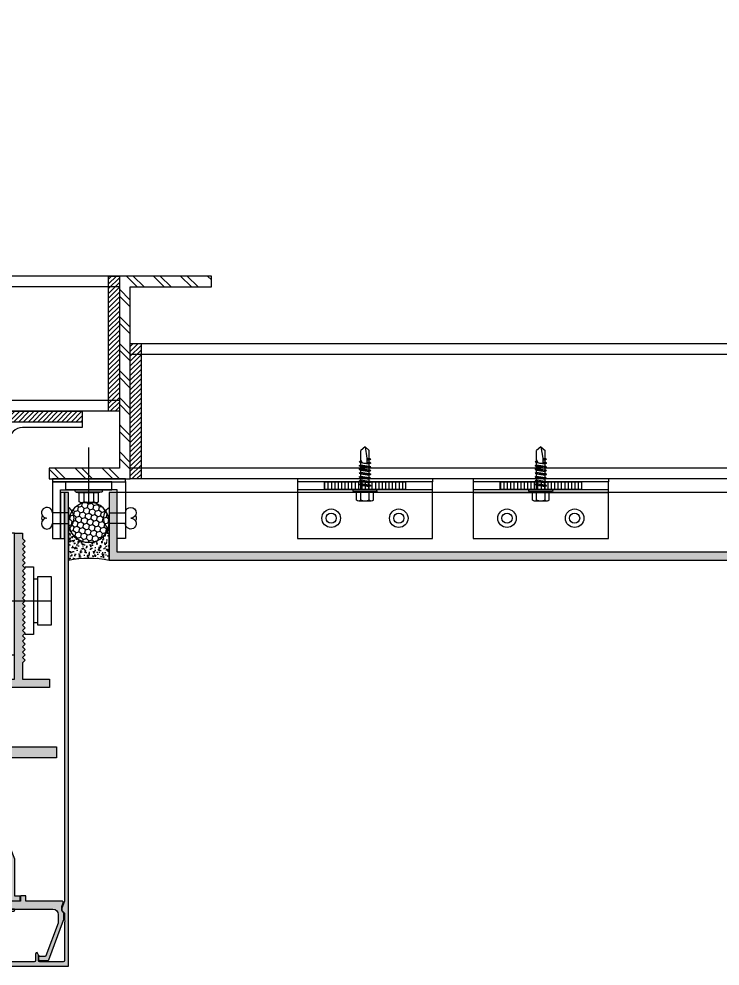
# Model space of a CAD drawing. Header units: millimetres. Extents: x 434053 to 1059003, y -2417481 to 936527.
# Drawn here: x 660143 to 660402.2, y -2249951.7 to -2249601.7 of the extents above; entities that cross this region are included whole.
import ezdxf

# ---------------------------------------------------------------- set-up
doc = ezdxf.new("R2010")
doc.units = ezdxf.units.MM
doc.header["$LTSCALE"] = 1000
doc.header["$MEASUREMENT"] = 0
for name, pattern in [('CENTER', [2, 1.25, -0.25, 0.25, -0.25]), ('HIDDEN', [9.524999999999999, 6.35, -3.175]), ('HIDDEN2', [4.762499999999999, 3.175, -1.5875])]:
    doc.linetypes.add(name, pattern=pattern)
doc.layers.get('Defpoints').update_dxf_attribs({"color": 6})
for name, color, linetype in [('ALUM', 1, 'Continuous'), ('ALUM-V', 11, 'Continuous'), ('ELASTOMER', 6, 'Continuous'), ('ELASTOMER-V', 241, 'Continuous'), ('ELASTROMER-V', 241, 'Continuous'), ('EXTRUSION1', 4, 'Continuous'), ('EXTRUSION2', 133, 'Continuous'), ('FASTENER', 191, 'Continuous'), ('GRID', 8, 'CENTER'), ('HZHZNEWPLOTLAYER#@$TT', 7, 'Continuous'), ('SILICONE', 8, 'Continuous'), ('STEEL', 3, 'Continuous'), ('STEEL-V', 71, 'Continuous'), ('WELD', 6, 'Continuous'), ('型材断面填充', 254, 'Continuous'), ('铝板断面填充', 14, 'Continuous')]:
    doc.layers.add(name, color=color, linetype=linetype)

# ---------------------------------------------------------------- blocks, each defined once
blk = doc.blocks.new('*U563')
at = {"linetype": 'ByBlock', "lineweight": -2}
for p, q in [((-3.100000000000364, 3.850000000000364), (-3.100000000000364, 1)), ((2.325000000000728, 4.25), (-2.325000000000728, 4.25)), ((-1.549999999999272, 3.850000000000364), (-1.549999999999272, 1)), ((1.549999999999272, 3.850000000000364), (1.549999999999272, 1)), ((3.100000000000364, 3.850000000000364), (3.100000000000364, 1)), ((-4.399999999999636, 0.4500000000007276), (-4.399999999999636, 0)), ((4.399999999999636, 0), (-4.399999999999636, 0)), ((-4.100000000000364, 0.75), (-3.100000000000364, 1)), ((4.100000000000364, 0.75), (-4.100000000000364, 0.75)), ((3.100000000000364, 1), (-3.100000000000364, 1)), ((-2.041306750315925, 0.75), (-1.549999999999272, 1)), ((-1.549999999999272, 0), (-1.549999999999272, -1.590192378864231)), ((2.151306750316508, 0.75), (1.549999999999272, 1)), ((1.549999999999272, 0), (1.549999999999272, -1.090192378864231)), ((4.100000000000364, 0.75), (3.100000000000364, 1)), ((4.399999999999636, 0.4500000000007276), (4.399999999999636, 0)), ((-2.110000000000582, -1.899999999999636), (2.110000000000582, -1.399999999999636)), ((-2.110000000000582, -1.899999999999636), (-1.549999999999272, -1.590192378864231)), ((-2.110000000000582, -1.899999999999636), (-1.549999999999272, -2.209807621135042)), ((-2.110000000000582, -3.299999999999272), (2.110000000000582, -2.799999999999272)), ((-2.110000000000582, -3.299999999999272), (-1.549999999999272, -2.990192378863867)), ((-1.549999999999272, -1.590192378864231), (1.549999999999272, -1.090192378864231)), ((-1.549999999999272, -2.209807621135042), (1.549999999999272, -1.709807621135042)), ((-1.549999999999272, -2.209807621135042), (-1.549999999999272, -2.990192378863867)), ((-1.549999999999272, -2.990192378863867), (1.549999999999272, -2.490192378863867)), ((1.549999999999272, -0.3098076211354055), (1.549999999999272, -1.090192378864231)), ((2.110000000000582, -1.399999999999636), (1.549999999999272, -1.090192378864231)), ((2.110000000000582, -1.399999999999636), (1.549999999999272, -1.709807621135042)), ((1.549999999999272, -1.709807621135042), (1.549999999999272, -2.490192378863867)), ((2.110000000000582, -2.799999999999272), (1.549999999999272, -2.490192378863867)), ((2.110000000000582, -2.799999999999272), (1.549999999999272, -3.109807621134678)), ((-2.110000000000582, -3.299999999999272), (-1.549999999999272, -3.609807621134678)), ((-2.110000000000581, -4.699999999999273), (2.110000000000583, -4.199999999999273)), ((-2.110000000000581, -4.699999999999273), (-1.549999999999272, -4.390192378863867)), ((-2.110000000000581, -4.699999999999273), (-1.549999999999272, -5.009807621134678)), ((-2.11000000000058, -6.099999999999272), (2.110000000000584, -5.599999999999272)), ((-2.11000000000058, -6.099999999999272), (-1.549999999999271, -5.790192378863867)), ((-2.11000000000058, -6.099999999999272), (-1.549999999999271, -6.409807621134678)), ((-1.549999999999272, -3.609807621134678), (1.549999999999272, -3.109807621134678)), ((-1.549999999999272, -3.609807621135042), (-1.549999999999272, -4.390192378863867)), ((-1.549999999999272, -4.390192378863867), (1.549999999999273, -3.890192378863867)), ((-1.549999999999272, -5.009807621134678), (1.549999999999273, -4.509807621134678)), ((-1.549999999999271, -5.009807621135042), (-1.549999999999271, -5.790192378863867)), ((-1.549999999999271, -5.790192378863867), (1.549999999999274, -5.290192378863867)), ((-1.549999999999271, -6.409807621134678), (1.549999999999274, -5.909807621134678)), ((1.549999999999273, -3.109807621135042), (1.549999999999273, -3.890192378863867)), ((2.110000000000583, -4.199999999999273), (1.549999999999273, -3.890192378863867)), ((2.110000000000583, -4.199999999999273), (1.549999999999273, -4.509807621134678)), ((1.549999999999274, -4.509807621135042), (1.549999999999274, -5.290192378863867)), ((2.110000000000584, -5.599999999999272), (1.549999999999274, -5.290192378863867)), ((2.110000000000584, -5.599999999999272), (1.549999999999274, -5.909807621134678)), ((1.549999999999275, -5.909807621135041), (1.549999999999275, -6.690192378863866)), ((-2.110000000000579, -7.499999999999272), (2.110000000000585, -6.999999999999272)), ((-2.110000000000579, -7.499999999999272), (-1.54999999999927, -7.190192378863866)), ((-2.110000000000579, -7.499999999999272), (-1.54999999999927, -7.809807621134677)), ((-2.110000000000579, -8.900000000000727), (2.110000000000585, -8.400000000000727)), ((-2.110000000000579, -8.900000000000727), (-1.54999999999927, -8.590192378865321)), ((-2.110000000000579, -8.900000000000727), (-1.54999999999927, -9.209807621136132)), ((-1.54999999999927, -6.409807621135041), (-1.54999999999927, -7.190192378863866)), ((-1.54999999999927, -7.190192378863866), (1.549999999999275, -6.690192378863866)), ((-1.54999999999927, -7.809807621134677), (1.549999999999275, -7.309807621134677)), ((-1.54999999999927, -7.809807621134677), (-1.54999999999927, -8.590192378865321)), ((-1.54999999999927, -8.590192378865321), (1.549999999999275, -8.090192378865321)), ((-1.54999999999927, -9.209807621136132), (1.549999999999275, -8.709807621136132)), ((2.110000000000585, -6.999999999999272), (1.549999999999275, -6.690192378863866)), ((2.110000000000585, -6.999999999999272), (1.549999999999275, -7.309807621134677)), ((1.549999999999275, -7.309807621134677), (1.549999999999275, -8.090192378865321)), ((2.110000000000585, -8.400000000000727), (1.549999999999275, -8.090192378865321)), ((2.110000000000585, -8.400000000000727), (1.549999999999275, -8.709807621136132)), ((1.549999999999275, -8.709807621136132), (1.549999999999275, -9.490192378864958)), ((-2.110000000000579, -10.30000000000036), (-1.54999999999927, -9.990192378864958)), ((-2.110000000000579, -10.30000000000036), (-1.141147094092955, -10.18393879649848)), ((-2.110000000000579, -10.30000000000036), (-1.54999999999927, -10.60980762113577)), ((-1.54999999999927, -9.209807621136132), (-1.54999999999927, -9.990192378864958)), ((-1.54999999999927, -9.990192378864958), (-0.9946989986692616, -9.891031485770508)), ((-1.54999999999927, -10.60980762113577), (-1.334865735341734, -10.57139078816108)), ((-1.54999999999927, -10.60980762113577), (-1.54999999999927, -14.40000000000073)), ((0.5619885887190348, -9.639837273735974), (1.549999999999275, -9.490192378864958)), ((0.7141825614198778, -9.953488843050945), (2.110000000000585, -9.800000000000363)), ((0.7141825614198778, -10.23227502088157), (1.549999999999275, -10.10980762113577)), ((0.7141825614198778, -11.01265977861221), (1.549999999999275, -10.89019237886459)), ((0.7141825614198778, -11.3534888430524), (2.110000000000585, -11.2)), ((0.7141825614198778, -11.63227502088303), (1.549999999999275, -11.5098076211354)), ((2.110000000000585, -9.800000000000363), (1.549999999999275, -9.490192378864958)), ((2.110000000000585, -9.800000000000363), (1.549999999999275, -10.10980762113577)), ((1.549999999999275, -10.10980762113577), (1.549999999999275, -10.89019237886459)), ((2.110000000000585, -11.2), (1.549999999999275, -10.89019237886459)), ((2.110000000000585, -11.2), (1.549999999999275, -11.5098076211354)), ((1.549999999999275, -11.5098076211354), (1.549999999999275, -14.40000000000073)), ((2.664535259100376e-15, -15.80000000000036), (-1.54999999999927, -14.40000000000073)), ((2.664535259100376e-15, -15.80000000000036), (1.549999999999275, -14.40000000000073))]:
    blk.add_line(p, q, dxfattribs=at)
blk.add_lwpolyline([(2.664535259100376e-15, -15.80000000000036), (0.7141825614198778, -11.63227502088303), (0.7141825614198778, -9.900899293751717, 0.4176573264866609), (0.4106596181591184, -9.60091997968011, 0.09706246058353715), (-0.9946989986692616, -9.891031485770508), (-1.54999999999927, -11.0016756527395)], format="xyb", dxfattribs=at)
for centre, radius, start, end in [((-2.325000000000728, 3.299218750000364), 0.9507812499999939, 35.40085557735623, 144.5991444226438), ((0, 1.046875), 3.203124999999813, 61.05941179989344, 118.9405882001065), ((2.325000000000728, 3.299218750000364), 0.9507812499999881, 35.40085557735623, 144.5991444226438), ((-4.100000000000364, 0.4500000000007276), 0.3, 90, 180), ((4.100000000000364, 0.4500000000007276), 0.3, 0, 90)]:
    blk.add_arc(centre, radius, start, end, dxfattribs=at)
blk = doc.blocks.new('*U562')
at = {"layer": 'EXTRUSION1', "linetype": 'HIDDEN'}
h = blk.add_hatch(dxfattribs=at)
h.set_pattern_fill('ANSI31', color=8, scale=10, angle=45, style=0)
h.set_pattern_definition([(90, (-29149.79709862045, 32516.85714957471), (-1.25, 2e-16), [])])
h.paths.add_polyline_path([(40.01243538530564, 18.06681396374486), (10.012435385302, 18.06681396396313), (9.994380437222773, 20.99983998126415), (39.99438043724824, 20.99983998104587)])
h = blk.add_hatch(dxfattribs=at)
h.set_pattern_fill('ANSI31', color=8, scale=10, angle=45, style=0)
h.set_pattern_definition([(90, (-29149.79709862045, 32581.85714957471), (-1.25, 2e-16), [])])
h.paths.add_polyline_path([(105.0124353853056, 18.06681396327192), (75.012435385302, 18.06681396348292), (75.00000000331367, 20.99983998079122), (105.0000000033391, 20.99983998057294)])
blk.add_line((3.306396934021905e-09, 18.06681396403589), (50.00000000330276, 18.0668139636721))
at = {"linetype": 'HIDDEN'}
for p, q in [((65.0000000033064, 18.06681396355568), (115.0000000033028, 18.06681396319188)), ((65.00000000012369, 16.99999999952706), (115.0000000001237, 16.99999999916326))]:
    blk.add_line(p, q, dxfattribs=at)
for points in [[(3.324586828057363e-09, 20.99983998134419), (1.236912794411182e-10, 17)], [(50.00000000012369, 16.9999999996362), (50.00000000332459, 20.99983998097311), (3.324586828057363e-09, 20.99983998133691)], [(65.00000000332459, 20.99983998086397), (65, -4.729372449219227e-10), (115, -8.36735125631094e-10), (115.0000000033246, 20.99983998050018), (65.00000000332459, 20.99983998086397)]]:
    blk.add_lwpolyline(points)
blk.add_lwpolyline([(1.236912794411182e-10, 17), (0, 0), (50, -3.637978807091713e-10), (50.00000000012369, 16.9999999996362)], dxfattribs=at)
at = {"layer": 'ELASTOMER-V', "linetype": 'HIDDEN'}
for p, q in [((9.915268621796258e-05, 21.99984365353455), (9.915268257998378e-05, 20.99984365353455)), ((49.99990085400297, 21.99984365317075), (9.915268621796258e-05, 21.99984365353455)), ((49.99990085400297, 21.99984365317075), (49.9999008539957, 20.99984365317075)), ((65.00009915268622, 21.99984365306161), (65.00009915268258, 20.99984365306161)), ((114.999900854003, 21.99984365269781), (65.00009915268622, 21.99984365306161)), ((114.999900854003, 21.99984365269781), (114.9999008539957, 20.99984365269781))]:
    blk.add_line(p, q, dxfattribs=at)
at = {"layer": 'EXTRUSION1', "color": 8, "linetype": 'HIDDEN'}
for points in [[(40.01243538530564, 18.06681396374486), (10.012435385302, 18.06681396396313), (9.994380437222773, 20.99983998126415), (39.99438043724824, 20.99983998104587)], [(105.0124353853056, 18.06681396327192), (75.012435385302, 18.06681396348292), (75.00000000331367, 20.99983998079122), (105.0000000033391, 20.99983998057294)]]:
    blk.add_lwpolyline(points, close=True, dxfattribs=at)
at = {"layer": 'FASTENER'}
for centre, radius in [((12.50000000005457, 7.499999999912689), 3.410657394134659), ((37.50000000005457, 7.49999999973079), 3.410657394134659), ((77.50000000005457, 7.499999999432475), 3.410657394134659), ((102.5000000000546, 7.499999999250576), 3.410657394134659), ((12.50000000005457, 7.499999999912689), 1.875), ((37.50000000005457, 7.49999999973079), 1.875), ((77.50000000005457, 7.499999999432475), 1.875), ((102.5000000000546, 7.499999999250576), 1.875)]:
    blk.add_circle(centre, radius, dxfattribs=at)
at = {"layer": 'FASTENER', "xscale": -1, "rotation": 179.9999555529958}
for p in [(25.01239116587332, 18.06682732070774), (89.99995578387409, 18.06682732022752)]:
    blk.add_blockref('*U563', p, dxfattribs=at)
blk = doc.blocks.new('rivet6')
at = {"color": 0, "linetype": 'ByBlock'}
blk.add_line((0, 4), (0, -4), dxfattribs=at)
blk.add_lwpolyline([(-5.999999999999943, 2, 2.414213562373095), (-7.999999999999943, 0, 2.414213562373095), (-5.999999999999943, -2)], format="xyb", dxfattribs=at)
at = {"color": 0, "linetype": 'HIDDEN2'}
blk.add_lwpolyline([(0, 2), (-5.999999999999943, 2), (-5.999999999999943, -2), (0, -2)], dxfattribs=at)
at = {"color": 0, "linetype": 'ByBlock'}
for centre, radius, start, end in [((-3, 0), 5, 306.8698976458447, 53.13010235415532), ((-7.999999999999943, 0), 2, 149.9999999999995, 210.0000000000005)]:
    blk.add_arc(centre, radius, start, end, dxfattribs=at)
blk = doc.blocks.new('*U521')
at = {"linetype": 'ByBlock', "lineweight": -2}
for p, q in [((-3.542857142858338, 4.400000000008731), (-3.542857142858338, 1.14285714286234)), ((2.657142857144208, 4.857142857152212), (-2.657142857144208, 4.857142857152212)), ((-1.77142857142826, 4.400000000008731), (-1.77142857142826, 1.14285714286234)), ((1.77142857142826, 4.400000000008731), (1.77142857142826, 1.14285714286234)), ((3.542857142858338, 4.400000000008731), (3.542857142858338, 1.14285714286234)), ((-5.028571428571013, 0.5142857142927824), (-5.028571428571013, 7.275957614183426e-12)), ((5.028571428571013, 7.275957614183426e-12), (-5.028571428571013, 7.275957614183426e-12)), ((-4.685714285715221, 0.857142857152212), (-3.542857142858338, 1.14285714286234)), ((4.685714285715221, 0.857142857152212), (-4.685714285715221, 0.857142857152212)), ((3.542857142858338, 1.14285714286234), (-3.542857142858338, 1.14285714286234)), ((-2.332922000361577, 0.857142857152212), (-1.77142857142826, 1.14285714286234)), ((2.458636286075489, 0.857142857152212), (1.77142857142826, 1.14285714286234)), ((4.685714285715221, 0.857142857152212), (3.542857142858338, 1.14285714286234)), ((5.028571428571013, 0.5142857142927824), (5.028571428571013, 7.275957614183426e-12))]:
    blk.add_line(p, q, dxfattribs=at)
for centre, radius, start, end in [((-2.657142857144208, 3.770535714291327), 1.086607142857136, 35.40085557752613, 144.5991444224739), ((0, 1.196428571434808), 3.660714285714072, 61.05941179989344, 118.9405882001066), ((2.657142857144208, 3.770535714291327), 1.086607142857129, 35.40085557752613, 144.5991444224739), ((-4.685714285715221, 0.5142857142927824), 0.3428571428571428, 90, 180), ((4.685714285715221, 0.5142857142927824), 0.3428571428571428, 0, 90)]:
    blk.add_arc(centre, radius, start, end, dxfattribs=at)
at = {"layer": 'GRID', "ltscale": 0.5}
blk.add_line((0, 4.857142857159488), (0, -15.62594359264895), dxfattribs=at)
blk = doc.blocks.new('20230112-LC02')
at = {"layer": 'WELD'}
h = blk.add_hatch(dxfattribs=at)
h.set_pattern_fill('ANSI31', color=256, scale=10, angle=89.99999999999999, style=0)
h.set_pattern_definition([(135, (-28565.71677397058, 91706.22733027855), (-0.8838834764831848, -0.8838834764831841), [])])
h.paths.add_polyline_path([(54.9999692740239, 204.9964073853189), (-5.000030725976103, 204.996407385348), (-5.000030725976103, 201.0002142805752), (54.9999692740239, 201.0002142805461)])
at = {"layer": '型材断面填充', "linetype": 'ByBlock'}
h = blk.add_hatch(color=256, dxfattribs=at)
edge = h.paths.add_edge_path()
edge.add_line((1.530153689614963, 23.96463083557319), (2.487938524136553, 21.33313862993964))
edge.add_arc((2.299999999926513, 21.26473460120906), 0.2000000000720554, 1.2506518487498397e-08, 20.000000012440125, ccw=False)
edge.add_line((2.5, 21.26473460125271), (2.5, 20.6999999973923))
edge.add_arc((1.999999999985448, 20.6999999973923), 0.5000000000145519, -44.99999999882078, 0, ccw=False)
edge.add_line((2.353553390596062, 20.34644660679623), (1.558578643773217, 19.55147185997339))
edge.add_arc((1.700000000008004, 19.41005050372041), 0.2000000000092946, 134.9999999963153, 179.9999999958312)
edge.add_line((1.5, 19.41005050373496), (1.5, 17.13952614308801))
edge.add_arc((1.29999999998472, 17.13952614307345), 0.2000000000152795, -28.955024365411873, 4.168782652413938e-09, ccw=False)
edge.add_arc((2.350000000005821, 16.55857864115387), 1.000000000001219, 151.044975628014, 208.955024371986)
edge.add_arc((1.299999999999272, 15.97763113923429), 0.1999999999989286, -4.168782652413938e-09, 28.955024367430212, ccw=False)
edge.add_line((1.5, 15.97763113921974), (1.5, 2))
edge.add_arc((2, 2), 0.5, 180, 270)
edge.add_line((2, 1.5), (10.6744060425408, 1.500000000058208))
edge.add_arc((10.67440604255535, 2.000000000058208), 0.5, 269.9999999983324, 360)
edge.add_line((11.17440604255535, 2.000000000058208), (11.17440604255535, 4.000000000058208))
edge.add_line((11.17440604255535, 4.000000000058208), (11.6744060425699, 5.000000000058208))
edge.add_arc((11.6744060425699, 4.500000000058208), 0.5, 0, 90, ccw=False)
edge.add_line((12.1744060425699, 4.500000000058208), (12.17440604255535, 2.000000000087311))
edge.add_arc((12.67440604255535, 2.000000000087311), 0.5, 180, 270)
edge.add_line((12.67440604255535, 1.500000000087311), (37.32816473935964, 1.499999999796273))
edge.add_arc((37.32816473935964, 1.999999999796273), 0.5, 270, 360)
edge.add_line((37.82816473935964, 1.999999999796273), (37.82816473935964, 4.499999999796273))
edge.add_arc((38.32816473935964, 4.499999999796273), 0.5, 90, 180, ccw=False)
edge.add_line((38.32816473935964, 4.999999999796273), (38.82816473935964, 3.999999999796273))
edge.add_line((38.82816473935964, 3.999999999796273), (38.82816473935964, 1.999999999796273))
edge.add_arc((39.32816473936691, 1.999999999810825), 0.500000000007276, 180.0000000016675, 270.0000000025013)
edge.add_line((39.32816473938874, 1.499999999796273), (48.0000000000291, 1.5))
edge.add_arc((48.0000000000291, 2), 0.5, 270, 360)
edge.add_line((48.5000000000291, 2), (48.5, 15.97763113924884))
edge.add_arc((48.69999999997162, 15.9776311392925), 0.1999999999716238, 151.0449756378471, 180.0000000125064, ccw=False)
edge.add_arc((47.64999999999418, 16.55857864118298), 0.9999999999884858, 331.0449756276103, 388.9550243723897)
edge.add_arc((48.69999999998618, 17.13952614307345), 0.1999999999848388, 179.9999999874935, 208.9550243601347, ccw=False)
edge.add_line((48.5, 17.13952614311711), (48.49999999998545, 19.41005050373496))
edge.add_arc((48.299999999992, 19.41005050373496), 0.1999999999934516, 0, 45.00000000368475)
edge.add_line((48.44142135621223, 19.55147185997339), (47.64644660937483, 20.34644660682534))
edge.add_arc((47.99999999998545, 20.6999999974214), 0.5000000000142328, 180, 224.9999999988209, ccw=False)
edge.add_line((47.4999999999709, 20.6999999974214), (47.49999999995634, 21.26473460125271))
edge.add_arc((47.70000000002983, 21.26473460123816), 0.2000000000734872, 159.9999999968206, 179.9999999958312, ccw=False)
edge.add_line((47.51206147580524, 21.33313862993964), (48.36297709117935, 23.67101006908342))
edge.add_arc((48.83282340155711, 23.49999999742431), 0.49999999998445, 89.99999999749872, 159.9999999998055, ccw=False)
edge.add_line((48.83282340157893, 23.99999999740976), (49.99999999994179, 23.99999999740976))
edge.add_line((49.99999999994179, 23.99999999740976), (50.0000000000291, 2.328306436538696e-10))
edge.add_line((50.0000000000291, 2.328306436538696e-10), (0, 0))
edge.add_line((0, 0), (1.01863406598568e-10, 175.0000000003492))
edge.add_line((1.01863406598568e-10, 175.0000000003492), (1.500000000101863, 175.0000000003492))
edge.add_line((1.500000000101863, 175.0000000003492), (1.5, 24.13564090724685))
edge.add_arc((1.999999999996362, 24.1356409072614), 0.499999999996362, 180.0000000016675, 200.0000000031859)
h = blk.add_hatch(color=256, dxfattribs=at)
edge = h.paths.add_edge_path()
edge.add_line((31.99996927277243, 23.9999999999709), (31.99996927277243, 25.9999999999709))
edge.add_line((31.99996927277243, 25.9999999999709), (29.99996927277243, 25.9999999999709))
edge.add_line((29.99996927277243, 25.9999999999709), (29.99996927277243, 39.57774721382884))
edge.add_line((29.99996927277243, 39.57774721382884), (26.9999692740239, 47.07774721068563))
edge.add_line((26.9999692740239, 47.07774721068563), (26.9999692740239, 77.00000000023283))
edge.add_line((26.9999692740239, 77.00000000023283), (44.49996927396569, 77.00000000017462))
edge.add_line((44.49996927396569, 77.00000000017462), (44.49996927396569, 81.00000000017462))
edge.add_line((44.49996927396569, 81.00000000017462), (26.9999692740239, 81.00000000023283))
edge.add_line((26.9999692740239, 81.00000000023283), (26.99996927395114, 103.000000000291))
edge.add_line((26.99996927395114, 103.000000000291), (42.99996927389293, 103.0000000002328))
edge.add_line((42.99996927389293, 103.0000000002328), (42.99996927389293, 106.0000000002328))
edge.add_line((42.99996927389293, 106.0000000002328), (32.9999692740239, 106.000000000291))
edge.add_line((32.9999692740239, 106.000000000291), (32.999969274053, 112.0000000004075))
edge.add_line((32.999969274053, 112.0000000004075), (33.999969274053, 113.0000000004075))
edge.add_line((33.999969274053, 113.0000000004075), (32.999969274053, 114.0000000004075))
edge.add_line((32.999969274053, 114.0000000004075), (33.999969274053, 115.0000000004075))
edge.add_line((33.999969274053, 115.0000000004075), (32.999969274053, 116.0000000004075))
edge.add_line((32.999969274053, 116.0000000004075), (33.999969274053, 117.0000000004075))
edge.add_line((33.999969274053, 117.0000000004075), (32.999969274053, 118.0000000004075))
edge.add_line((32.999969274053, 118.0000000004075), (33.999969274053, 119.0000000004075))
edge.add_line((33.999969274053, 119.0000000004075), (32.999969274053, 120.0000000004075))
edge.add_line((32.999969274053, 120.0000000004075), (33.999969274053, 121.0000000004075))
edge.add_line((33.999969274053, 121.0000000004075), (32.999969274053, 122.0000000004075))
edge.add_line((32.999969274053, 122.0000000004075), (33.999969274053, 123.0000000004075))
edge.add_line((33.999969274053, 123.0000000004075), (32.999969274053, 124.0000000004075))
edge.add_line((32.999969274053, 124.0000000004075), (33.999969274053, 125.0000000004075))
edge.add_line((33.999969274053, 125.0000000004075), (32.999969274053, 126.0000000004075))
edge.add_line((32.999969274053, 126.0000000004075), (33.999969274053, 127.0000000004075))
edge.add_line((33.999969274053, 127.0000000004075), (32.999969274053, 128.0000000004075))
edge.add_line((32.999969274053, 128.0000000004075), (33.99996927403845, 129.0000000004075))
edge.add_line((33.99996927403845, 129.0000000004075), (32.99996927403845, 130.0000000004075))
edge.add_line((32.99996927403845, 130.0000000004075), (33.99996927403845, 131.0000000004075))
edge.add_line((33.99996927403845, 131.0000000004075), (32.99996927403845, 132.0000000004075))
edge.add_line((32.99996927403845, 132.0000000004075), (33.99996927403845, 133.0000000004075))
edge.add_line((33.99996927403845, 133.0000000004075), (32.99996927403845, 134.0000000004075))
edge.add_line((32.99996927403845, 134.0000000004075), (33.99996927403845, 135.0000000004075))
edge.add_line((33.99996927403845, 135.0000000004075), (32.99996927403845, 136.0000000004075))
edge.add_line((32.99996927403845, 136.0000000004075), (33.99996927403845, 137.0000000004075))
edge.add_line((33.99996927403845, 137.0000000004075), (32.99996927403845, 138.0000000004075))
edge.add_line((32.99996927403845, 138.0000000004075), (33.99996927403845, 139.0000000004075))
edge.add_line((33.99996927403845, 139.0000000004075), (32.99996927403845, 140.0000000004075))
edge.add_line((32.99996927403845, 140.0000000004075), (33.99996927403845, 141.0000000004075))
edge.add_line((33.99996927403845, 141.0000000004075), (32.9999692740239, 142.0000000004075))
edge.add_line((32.9999692740239, 142.0000000004075), (33.9999692740239, 143.0000000004075))
edge.add_line((33.9999692740239, 143.0000000004075), (32.9999692740239, 144.0000000004075))
edge.add_line((32.9999692740239, 144.0000000004075), (33.9999692740239, 145.0000000004075))
edge.add_line((33.9999692740239, 145.0000000004075), (32.9999692740239, 146.0000000004075))
edge.add_line((32.9999692740239, 146.0000000004075), (33.9999692740239, 147.0000000004075))
edge.add_line((33.9999692740239, 147.0000000004075), (32.9999692740239, 148.0000000004075))
edge.add_line((32.9999692740239, 148.0000000004075), (33.9999692740239, 149.0000000004075))
edge.add_line((33.9999692740239, 149.0000000004075), (32.9999692740239, 150.0000000004075))
edge.add_line((32.9999692740239, 150.0000000004075), (33.9999692740239, 151.0000000004075))
edge.add_line((33.9999692740239, 151.0000000004075), (32.9999692740239, 152.0000000004075))
edge.add_line((32.9999692740239, 152.0000000004075), (33.9999692740239, 153.0000000004075))
edge.add_line((33.9999692740239, 153.0000000004075), (32.9999692740239, 154.0000000004075))
edge.add_line((32.9999692740239, 154.0000000004075), (33.9999692740239, 155.0000000004075))
edge.add_line((33.9999692740239, 155.0000000004075), (32.9999692740239, 156.0000000004075))
edge.add_line((32.9999692740239, 156.0000000004075), (33.9999692740239, 157.0000000004075))
edge.add_line((33.9999692740239, 157.0000000004075), (32.9999692740239, 158.0000000004075))
edge.add_line((32.9999692740239, 158.0000000004075), (32.9999692740239, 160.0000000003492))
edge.add_line((32.9999692740239, 160.0000000003492), (29.9999692740239, 160.0000000003492))
edge.add_line((29.9999692740239, 160.0000000003492), (29.99996927400935, 106.0000000004075))
edge.add_line((29.99996927400935, 106.0000000004075), (19.9999692740821, 106.0000000003783))
edge.add_line((19.9999692740821, 106.0000000003783), (19.9999692740821, 160.0000000003492))
edge.add_line((19.9999692740821, 160.0000000003492), (16.9999692740821, 160.0000000003492))
edge.add_line((16.9999692740821, 160.0000000003492), (16.9999692740821, 158.0000000004075))
edge.add_line((16.9999692740821, 158.0000000004075), (15.9999692740821, 157.0000000004075))
edge.add_line((15.9999692740821, 157.0000000004075), (16.9999692740821, 156.0000000004075))
edge.add_line((16.9999692740821, 156.0000000004075), (15.9999692740821, 155.0000000004075))
edge.add_line((15.9999692740821, 155.0000000004075), (16.9999692740821, 154.0000000004075))
edge.add_line((16.9999692740821, 154.0000000004075), (15.9999692740821, 153.0000000004075))
edge.add_line((15.9999692740821, 153.0000000004075), (16.9999692740821, 152.0000000004075))
edge.add_line((16.9999692740821, 152.0000000004075), (15.9999692740821, 151.0000000004075))
edge.add_line((15.9999692740821, 151.0000000004075), (16.9999692740821, 150.0000000004075))
edge.add_line((16.9999692740821, 150.0000000004075), (15.9999692740821, 149.0000000004075))
edge.add_line((15.9999692740821, 149.0000000004075), (16.9999692740821, 148.0000000004075))
edge.add_line((16.9999692740821, 148.0000000004075), (15.9999692740821, 147.0000000004075))
edge.add_line((15.9999692740821, 147.0000000004075), (16.9999692740821, 146.0000000004075))
edge.add_line((16.9999692740821, 146.0000000004075), (15.9999692740821, 145.0000000004075))
edge.add_line((15.9999692740821, 145.0000000004075), (16.9999692740821, 144.0000000004075))
edge.add_line((16.9999692740821, 144.0000000004075), (15.9999692740821, 143.0000000004075))
edge.add_line((15.9999692740821, 143.0000000004075), (16.9999692740821, 142.0000000004075))
edge.add_line((16.9999692740821, 142.0000000004075), (15.99996927406755, 141.0000000004075))
edge.add_line((15.99996927406755, 141.0000000004075), (16.99996927406755, 140.0000000004075))
edge.add_line((16.99996927406755, 140.0000000004075), (15.99996927406755, 139.0000000004075))
edge.add_line((15.99996927406755, 139.0000000004075), (16.99996927406755, 138.0000000004075))
edge.add_line((16.99996927406755, 138.0000000004075), (15.99996927406755, 137.0000000004075))
edge.add_line((15.99996927406755, 137.0000000004075), (16.99996927406755, 136.0000000004075))
edge.add_line((16.99996927406755, 136.0000000004075), (15.99996927406755, 135.0000000004075))
edge.add_line((15.99996927406755, 135.0000000004075), (16.99996927406755, 134.0000000004075))
edge.add_line((16.99996927406755, 134.0000000004075), (15.99996927406755, 133.0000000004075))
edge.add_line((15.99996927406755, 133.0000000004075), (16.99996927406755, 132.0000000004075))
edge.add_line((16.99996927406755, 132.0000000004075), (15.99996927406755, 131.0000000004075))
edge.add_line((15.99996927406755, 131.0000000004075), (16.99996927406755, 130.0000000004075))
edge.add_line((16.99996927406755, 130.0000000004075), (15.99996927406755, 129.0000000004075))
edge.add_line((15.99996927406755, 129.0000000004075), (16.999969274053, 128.0000000004075))
edge.add_line((16.999969274053, 128.0000000004075), (15.999969274053, 127.0000000004075))
edge.add_line((15.999969274053, 127.0000000004075), (16.999969274053, 126.0000000004075))
edge.add_line((16.999969274053, 126.0000000004075), (15.999969274053, 125.0000000004075))
edge.add_line((15.999969274053, 125.0000000004075), (16.999969274053, 124.0000000004075))
edge.add_line((16.999969274053, 124.0000000004075), (15.999969274053, 123.0000000004075))
edge.add_line((15.999969274053, 123.0000000004075), (16.999969274053, 122.0000000004075))
edge.add_line((16.999969274053, 122.0000000004075), (15.999969274053, 121.0000000004075))
edge.add_line((15.999969274053, 121.0000000004075), (16.999969274053, 120.0000000004075))
edge.add_line((16.999969274053, 120.0000000004075), (15.999969274053, 119.0000000004075))
edge.add_line((15.999969274053, 119.0000000004075), (16.999969274053, 118.0000000004075))
edge.add_line((16.999969274053, 118.0000000004075), (15.999969274053, 117.0000000004075))
edge.add_line((15.999969274053, 117.0000000004075), (16.999969274053, 116.0000000004075))
edge.add_line((16.999969274053, 116.0000000004075), (15.999969274053, 115.0000000004075))
edge.add_line((15.999969274053, 115.0000000004075), (16.999969274053, 114.0000000004075))
edge.add_line((16.999969274053, 114.0000000004075), (15.999969274053, 113.0000000004075))
edge.add_line((15.999969274053, 113.0000000004075), (16.99996927409666, 112.0000000003783))
edge.add_line((16.99996927409666, 112.0000000003783), (16.99996927409666, 106.000000000291))
edge.add_line((16.99996927409666, 106.000000000291), (6.999969274154864, 106.0000000002328))
edge.add_line((6.999969274154864, 106.0000000002328), (6.999969274154864, 103.0000000002328))
edge.add_line((6.999969274154864, 103.0000000002328), (22.9999692740239, 103.000000000291))
edge.add_line((22.9999692740239, 103.000000000291), (22.9999692740239, 81.00000000023283))
edge.add_line((22.9999692740239, 81.00000000023283), (4.499969274082105, 81.00000000017462))
edge.add_line((4.499969274082105, 81.00000000017462), (4.499969274082105, 77.00000000017462))
edge.add_line((4.499969274082105, 77.00000000017462), (22.9999692740239, 77.00000000023283))
edge.add_line((22.9999692740239, 77.00000000023283), (22.9999692740239, 47.07774721068563))
edge.add_line((22.9999692740239, 47.07774721068563), (19.99996927527536, 39.57774721382884))
edge.add_line((19.99996927527536, 39.57774721382884), (19.99996927527536, 25.9999999999709))
edge.add_line((19.99996927527536, 25.9999999999709), (17.99996927527536, 25.9999999999709))
edge.add_line((17.99996927527536, 25.9999999999709), (17.99996927527536, 23.9999999999709))
edge.add_line((17.99996927527536, 23.9999999999709), (21.99996927527536, 23.9999999999709))
edge.add_line((21.99996927527536, 23.9999999999709), (22.99996927514439, 24.9999999999709))
edge.add_line((22.99996927514439, 24.9999999999709), (22.9999692740239, 38.9999999999709))
edge.add_line((22.9999692740239, 38.9999999999709), (24.07149258314166, 41.67880827275803))
edge.add_arc((24.9999692740239, 41.30741759639932), 0.9999999999989043, 21.801409486661385, 158.1985905133385, ccw=False)
edge.add_line((25.92844596490613, 41.67880827275803), (26.9999692740239, 38.9999999999709))
edge.add_line((26.9999692740239, 38.9999999999709), (26.99996927288885, 24.9999999999709))
edge.add_line((26.99996927288885, 24.9999999999709), (27.99996927277243, 23.9999999999709))
edge.add_line((27.99996927277243, 23.9999999999709), (31.99996927277243, 23.9999999999709))
h = blk.add_hatch(color=256, dxfattribs=at)
edge = h.paths.add_edge_path()
edge.add_arc((39.09124910150422, 3.499176839279244), 0.263084362144582, 0, 180, ccw=False)
edge.add_line((39.3543334636488, 3.499176839279244), (41.16467241119244, 3.499176839279244))
edge.add_arc((41.16467241120214, 3.999176839271295), 0.4999999999920508, 269.9999999988886, 339.3559711155079)
edge.add_line((41.63256685470697, 3.822896410041722), (46.16789444343885, 15.86084405769361))
edge.add_arc((45.69999999988377, 16.03712448692737), 0.5000000000405649, 339.3559711170896, 360.0000000004312)
edge.add_line((46.19999999992433, 16.03712448693113), (46.19999999992433, 18.99999999746797))
edge.add_arc((44.19999999992635, 18.99999999746998), 1.999999999997982, 359.9999999999422, 449.999999999224)
edge.add_line((44.19999999995343, 20.99999999746797), (25.3012853909604, 20.9999999977008))
edge.add_arc((25.00128539095749, 20.9999999977008), 0.3000000000029104, 0, 180)
edge.add_line((24.70128539095458, 20.9999999977008), (5.802570781990653, 20.99999999746797))
edge.add_arc((5.802570781990653, 18.99999999746797), 2, 90, 180)
edge.add_line((3.802570781990653, 18.99999999746797), (3.802570781990653, 16.03712448693113))
edge.add_arc((4.302570782029978, 16.03712448692714), 0.500000000039325, 179.9999999995428, 200.6440288829361)
edge.add_line((3.834676338476129, 15.86084405769361), (8.370003927208018, 3.822896410041722))
edge.add_arc((8.837898370713045, 3.999176839271589), 0.4999999999923459, 200.6440288845155, 270.0000000010882)
edge.add_line((8.837898370722542, 3.499176839279244), (10.64823731826618, 3.499176839279244))
edge.add_arc((10.91132168041077, 3.499176839279244), 0.263084362144582, 0, 180, ccw=False)
edge.add_line((11.17440604255535, 3.499176839279244), (11.17440604252624, 2.499999999883585))
edge.add_arc((10.67440604252624, 2.499999999883585), 0.5, -90, 0, ccw=False)
edge.add_line((10.67440604252624, 1.999999999883585), (7.799791442972491, 1.999999999883585))
edge.add_arc((7.799791442962995, 2.49999999987593), 0.4999999999923457, 200.6440288845156, 270.0000000010882, ccw=False)
edge.add_line((7.331896999457967, 2.323719570646062), (1.834676338476129, 16.91478344192728))
edge.add_arc((2.302570782029279, 17.09106387116069), 0.5000000000386264, 179.9999999995286, 200.644028882951, ccw=False)
edge.add_line((1.802570781990653, 17.09106387116481), (1.802570781990653, 19.58578643508372))
edge.add_arc((2.302570781995005, 19.58578643508749), 0.5000000000043516, 135.0000000006583, 180.0000000004324, ccw=False)
edge.add_line((1.949017391394591, 19.93933982567978), (2.356124172569253, 20.34644660685444))
edge.add_arc((2.002570781943998, 20.69999999745702), 0.500000000029193, 315.0000000018375, 360.0000000025884)
edge.add_line((2.502570781973191, 20.69999999747961), (2.502570782002294, 21.7965973871178))
edge.add_arc((2.002570781968593, 21.79659738710093), 0.500000000033701, 1.932555913201878e-09, 20.00000000197154)
edge.add_line((2.472417092387332, 21.96760745879146), (1.976914397266228, 23.32898992489208))
edge.add_arc((2.446760707695715, 23.49999999653741), 0.5000000000283404, 90.00000000342612, 199.9999999966826, ccw=False)
edge.add_line((2.446760707665817, 23.99999999656575), (15.7499692755373, 24.00000000040745))
edge.add_line((15.7499692755373, 24.00000000040745), (15.74996927527536, 26.0000000000291))
edge.add_line((15.74996927527536, 26.0000000000291), (17.74996927527536, 26.0000000000291))
edge.add_line((17.74996927527536, 26.0000000000291), (17.74996927527536, 24.00000000017462))
edge.add_line((17.74996927527536, 24.00000000017462), (32.24996927277243, 23.99999999880674))
edge.add_line((32.24996927277243, 23.99999999880674), (32.24996927277243, 26.0000000000291))
edge.add_line((32.24996927277243, 26.0000000000291), (34.24996927277243, 26.0000000000291))
edge.add_line((34.24996927277243, 26.0000000000291), (34.2499692725105, 23.99999999854481))
edge.add_line((34.2499692725105, 23.99999999854481), (47.55581007430737, 23.99999999656575))
edge.add_arc((47.55581007424647, 23.49999999655645), 0.5000000000092939, -19.999999999799684, 89.99999999302128, ccw=False)
edge.add_line((48.02565638464876, 23.32898992489208), (47.53015368952765, 21.96760745879146))
edge.add_arc((47.99999999994402, 21.79659738710135), 0.5000000000313353, 159.9999999979805, 179.9999999981151)
edge.add_line((47.49999999991269, 21.7965973871178), (47.49999999994179, 20.69999999747961))
edge.add_arc((47.99999999996861, 20.69999999745604), 0.5000000000268159, 179.9999999972988, 224.9999999982754)
edge.add_line((47.64644660934573, 20.34644660685444), (48.05355339052039, 19.93933982567978))
edge.add_arc((47.69999999992236, 19.58578643508848), 0.5000000000019685, -5.455262908071745e-10, 44.999999999454815, ccw=False)
edge.add_line((48.19999999992433, 19.58578643508372), (48.19999999992433, 17.09106387116481))
edge.add_arc((47.69999999988457, 17.0910638711609), 0.500000000039762, -20.644028882927216, 4.4792614062316716e-10, ccw=False)
edge.add_line((48.16789444343885, 16.91478344192728), (42.67067378245702, 2.323719570646062))
edge.add_arc((42.20277933895219, 2.499999999875635), 0.4999999999920525, 269.9999999988886, 339.3559711155079, ccw=False)
edge.add_line((42.20277933894249, 1.999999999883585), (39.32816473938874, 1.999999999883585))
edge.add_arc((39.32816473938874, 2.499999999883585), 0.5, 180, 270, ccw=False)
edge.add_line((38.82816473938874, 2.499999999883585), (38.82816473935964, 3.499176839279244))
at = {"linetype": 'ByBlock'}
for points in [[(1.530153689614963, 23.96463083557319), (2.487938524136553, 21.33313862993964, -0.08748866352609397), (2.5, 21.26473460125271), (2.5, 20.6999999973923, -0.1989123673743094), (2.353553390596062, 20.34644660679623), (1.558578643773217, 19.55147185997339, 0.198912367379658), (1.5, 19.41005050373496), (1.5, 17.13952614308801, -0.1270166537824047), (1.475000000005821, 17.04270155943232, 0.2581988897483357), (1.475000000005821, 16.07445572287543, -0.127016653791353), (1.5, 15.97763113921974), (1.5, 2, 0.414213562373095), (2, 1.5), (10.6744060425408, 1.500000000058208, 0.4142135623816193), (11.17440604255535, 2.000000000058208), (11.17440604255535, 4.000000000058208), (11.6744060425699, 5.000000000058208), (11.6744060425699, 5.000000000058208, -0.414213562373095), (12.1744060425699, 4.500000000058208), (12.17440604255535, 2.000000000087311, 0.414213562373095), (12.67440604255535, 1.500000000087311), (37.32816473935964, 1.499999999796273, 0.414213562373095), (37.82816473935964, 1.999999999796273), (37.82816473935964, 4.499999999796273, -0.414213562373095), (38.32816473935964, 4.999999999796273), (38.82816473935964, 3.999999999796273), (38.82816473935964, 1.999999999796273, 0.4142135623816193), (39.32816473938874, 1.499999999796273), (48.0000000000291, 1.5, 0.414213562373095), (48.5000000000291, 2), (48.5, 15.97763113924884, -0.1270166538049222), (48.52499999997963, 16.07445572290453, 0.2581988897520934), (48.52499999997963, 17.04270155946142, -0.1270166537959737), (48.5, 17.13952614311711), (48.49999999998545, 19.41005050373496, 0.1989123673930291), (48.44142135621223, 19.55147185997339), (47.64644660937483, 20.34644660682534, -0.1989123673743094), (47.4999999999709, 20.6999999974214), (47.49999999995634, 21.26473460125271, -0.08748866352203578), (47.51206147580524, 21.33313862993964), (48.36297709117935, 23.67101006908342, -0.315298788889671), (48.83282340157893, 23.99999999740976), (49.99999999994179, 23.99999999740976), (50.0000000000291, 2.328306436538696e-10), (0, 0), (1.01863406598568e-10, 175.0000000003492), (1.500000000101863, 175.0000000003492), (1.5, 24.13564090724685, 0.08748866353241505)], [(31.99996927277243, 23.9999999999709), (31.99996927277243, 25.9999999999709), (29.99996927277243, 25.9999999999709), (29.99996927277243, 39.57774721382884), (26.9999692740239, 47.07774721068563), (26.9999692740239, 77.00000000023283), (44.49996927396569, 77.00000000017462), (44.49996927396569, 81.00000000017462), (26.9999692740239, 81.00000000023283), (26.99996927395114, 103.000000000291), (42.99996927389293, 103.0000000002328), (42.99996927389293, 106.0000000002328), (32.9999692740239, 106.000000000291), (32.999969274053, 112.0000000004075), (33.999969274053, 113.0000000004075), (32.999969274053, 114.0000000004075), (33.999969274053, 115.0000000004075), (32.999969274053, 116.0000000004075), (33.999969274053, 117.0000000004075), (32.999969274053, 118.0000000004075), (33.999969274053, 119.0000000004075), (32.999969274053, 120.0000000004075), (33.999969274053, 121.0000000004075), (32.999969274053, 122.0000000004075), (33.999969274053, 123.0000000004075), (32.999969274053, 124.0000000004075), (33.999969274053, 125.0000000004075), (32.999969274053, 126.0000000004075), (33.999969274053, 127.0000000004075), (32.999969274053, 128.0000000004075), (33.99996927403845, 129.0000000004075), (32.99996927403845, 130.0000000004075), (33.99996927403845, 131.0000000004075), (32.99996927403845, 132.0000000004075), (33.99996927403845, 133.0000000004075), (32.99996927403845, 134.0000000004075), (33.99996927403845, 135.0000000004075), (32.99996927403845, 136.0000000004075), (33.99996927403845, 137.0000000004075), (32.99996927403845, 138.0000000004075), (33.99996927403845, 139.0000000004075), (32.99996927403845, 140.0000000004075), (33.99996927403845, 141.0000000004075), (32.9999692740239, 142.0000000004075), (33.9999692740239, 143.0000000004075), (32.9999692740239, 144.0000000004075), (33.9999692740239, 145.0000000004075), (32.9999692740239, 146.0000000004075), (33.9999692740239, 147.0000000004075), (32.9999692740239, 148.0000000004075), (33.9999692740239, 149.0000000004075), (32.9999692740239, 150.0000000004075), (33.9999692740239, 151.0000000004075), (32.9999692740239, 152.0000000004075), (33.9999692740239, 153.0000000004075), (32.9999692740239, 154.0000000004075), (33.9999692740239, 155.0000000004075), (32.9999692740239, 156.0000000004075), (33.9999692740239, 157.0000000004075), (32.9999692740239, 158.0000000004075), (32.9999692740239, 160.0000000003492), (29.9999692740239, 160.0000000003492), (29.99996927400935, 106.0000000004075), (19.9999692740821, 106.0000000003783), (19.9999692740821, 160.0000000003492), (16.9999692740821, 160.0000000003492), (16.9999692740821, 158.0000000004075), (15.9999692740821, 157.0000000004075), (16.9999692740821, 156.0000000004075), (15.9999692740821, 155.0000000004075), (16.9999692740821, 154.0000000004075), (15.9999692740821, 153.0000000004075), (16.9999692740821, 152.0000000004075), (15.9999692740821, 151.0000000004075), (16.9999692740821, 150.0000000004075), (15.9999692740821, 149.0000000004075), (16.9999692740821, 148.0000000004075), (15.9999692740821, 147.0000000004075), (16.9999692740821, 146.0000000004075), (15.9999692740821, 145.0000000004075), (16.9999692740821, 144.0000000004075), (15.9999692740821, 143.0000000004075), (16.9999692740821, 142.0000000004075), (15.99996927406755, 141.0000000004075), (16.99996927406755, 140.0000000004075), (15.99996927406755, 139.0000000004075), (16.99996927406755, 138.0000000004075), (15.99996927406755, 137.0000000004075), (16.99996927406755, 136.0000000004075), (15.99996927406755, 135.0000000004075), (16.99996927406755, 134.0000000004075), (15.99996927406755, 133.0000000004075), (16.99996927406755, 132.0000000004075), (15.99996927406755, 131.0000000004075), (16.99996927406755, 130.0000000004075), (15.99996927406755, 129.0000000004075), (16.999969274053, 128.0000000004075), (15.999969274053, 127.0000000004075), (16.999969274053, 126.0000000004075), (15.999969274053, 125.0000000004075), (16.999969274053, 124.0000000004075), (15.999969274053, 123.0000000004075), (16.999969274053, 122.0000000004075), (15.999969274053, 121.0000000004075), (16.999969274053, 120.0000000004075), (15.999969274053, 119.0000000004075), (16.999969274053, 118.0000000004075), (15.999969274053, 117.0000000004075), (16.999969274053, 116.0000000004075), (15.999969274053, 115.0000000004075), (16.999969274053, 114.0000000004075), (15.999969274053, 113.0000000004075), (16.99996927409666, 112.0000000003783), (16.99996927409666, 106.000000000291), (6.999969274154864, 106.0000000002328), (6.999969274154864, 103.0000000002328), (22.9999692740239, 103.000000000291), (22.9999692740239, 81.00000000023283), (4.499969274082105, 81.00000000017462), (4.499969274082105, 77.00000000017462), (22.9999692740239, 77.00000000023283), (22.9999692740239, 47.07774721068563), (19.99996927527536, 39.57774721382884), (19.99996927527536, 25.9999999999709), (17.99996927527536, 25.9999999999709), (17.99996927527536, 23.9999999999709), (21.99996927527536, 23.9999999999709), (22.99996927514439, 24.9999999999709), (22.9999692740239, 38.9999999999709), (24.07149258314166, 41.67880827275803, -0.6770329614269007), (25.92844596490613, 41.67880827275803), (26.9999692740239, 38.9999999999709), (26.99996927288885, 24.9999999999709), (27.99996927277243, 23.9999999999709)]]:
    blk.add_lwpolyline(points, format="xyb", close=True, dxfattribs=at)
at = {"layer": 'Defpoints'}
blk.add_lwpolyline([(54.9999692740239, 204.9964073853189), (-5.000030725976103, 204.996407385348), (-5.000030725976103, 201.0002142805752), (54.9999692740239, 201.0002142805461)], close=True, dxfattribs=at)
at = {"layer": 'ELASTROMER-V'}
for points in [[(1.500000000101863, 175.0000000008004), (3.001552435191115, 175.0000000008004), (3.001552435191115, 157.9999682444177), (1.500000000101863, 157.9999682444177)], [(21.9999692740821, 115.0000000004075), (19.9999692740821, 115.0000000004075), (19.9999692740821, 160.0000000003492), (21.9999692740821, 160.0000000003492)], [(29.9999692740239, 160.0000000003492), (27.9999692740239, 160.0000000003492), (27.9999692740239, 115.0000000004075), (29.9999692740239, 115.0000000004075)]]:
    blk.add_lwpolyline(points, close=True, dxfattribs=at)
at = {"layer": 'EXTRUSION2'}
for points in [[(3.001125317154219, 176.0036537744891), (-15.99887468000816, 176.0033251637215), (-15.99892656592419, 179.0033251632849), (6.000432352971984, 179.0037056488654), (6.00155243476911, 158.0000201303192), (3.001552435191115, 157.9999682444177)], [(15.99996927406755, 125.0000000004075), (16.99996927406755, 126.0000000004075), (15.99996927406755, 127.0000000004075), (16.99996927406755, 128.0000000004075), (15.99996927406755, 129.0000000004075), (16.99996927406755, 130.0000000004075), (15.99996927406755, 131.0000000004075), (16.99996927406755, 132.0000000004075), (15.99996927406755, 133.0000000004075), (16.99996927406755, 134.0000000004075), (15.99996927406755, 135.0000000004075), (16.99996927406755, 136.0000000004075), (15.99996927406755, 137.0000000004075), (16.99996927406755, 138.0000000004075), (15.99996927406755, 139.0000000004075), (16.99996927406755, 140.0000000004075), (15.99996927406755, 141.0000000004075), (16.99996927406755, 142.0000000004075), (15.99996927406755, 143.0000000004075), (16.99996927406755, 144.0000000004075), (15.99996927406755, 145.0000000004075), (16.99996927406755, 146.0000000004075), (15.99996927406755, 147.0000000004075), (15.99996927383472, 147.5000000005239), (12.999969273631, 147.5000000004657), (12.999969273631, 122.5000000004075), (15.99996927406755, 122.5000000004075), (15.99996927406755, 123.0000000004075), (16.99996927406755, 124.0000000004075)], [(33.99996927403845, 125.0000000004075), (32.99996927403845, 126.0000000004075), (33.99996927403845, 127.0000000004075), (32.99996927403845, 128.0000000004075), (33.99996927403845, 129.0000000004075), (32.99996927403845, 130.0000000004075), (33.99996927403845, 131.0000000004075), (32.99996927403845, 132.0000000004075), (33.99996927403845, 133.0000000004075), (32.99996927403845, 134.0000000004075), (33.99996927403845, 135.0000000004075), (32.99996927403845, 136.0000000004075), (33.99996927403845, 137.0000000004075), (32.99996927403845, 138.0000000004075), (33.99996927403845, 139.0000000004075), (32.99996927403845, 140.0000000004075), (33.99996927403845, 141.0000000004075), (32.99996927403845, 142.0000000004075), (33.99996927403845, 143.0000000004075), (32.99996927403845, 144.0000000004075), (33.99996927403845, 145.0000000004075), (32.99996927403845, 146.0000000004075), (33.99996927403845, 147.0000000004075), (33.99996927427128, 147.5000000005239), (36.99996927447501, 147.5000000004657), (36.99996927447501, 122.5000000004075), (33.99996927403845, 122.5000000004075), (33.99996927403845, 123.0000000004075), (32.99996927403845, 124.0000000004075)]]:
    blk.add_lwpolyline(points, close=True, dxfattribs=at)
blk.add_lwpolyline([(38.82816473935964, 3.499176839279244, -0.9999999999999999), (39.3543334636488, 3.499176839279244), (41.16467241119244, 3.499176839279244, 0.3122120475578304), (41.63256685470697, 3.822896410041722), (46.16789444343885, 15.86084405769361, 0.09032098273731547), (46.19999999992433, 16.03712448693113), (46.19999999992433, 18.99999999746797, 0.414213562369424), (44.19999999995343, 20.99999999746797), (25.3012853909604, 20.9999999977008, 0.9999999999999999), (24.70128539095458, 20.9999999977008), (5.802570781990653, 20.99999999746797, 0.414213562373095), (3.802570781990653, 18.99999999746797), (3.802570781990653, 16.03712448693113, 0.09032098273754256), (3.834676338476129, 15.86084405769361), (8.370003927208018, 3.822896410041722, 0.3122120475576065), (8.837898370722542, 3.499176839279244), (10.64823731826618, 3.499176839279244, -0.9999999999999999), (11.17440604255535, 3.499176839279244), (11.17440604252624, 2.499999999883585, -0.414213562373095), (10.67440604252624, 1.999999999883585), (7.799791442972491, 1.999999999883585, -0.3122120475576065), (7.331896999457967, 2.323719570646062), (1.834676338476129, 16.91478344192728, -0.09032098273767084), (1.802570781990653, 17.09106387116481), (1.802570781990653, 19.58578643508372, -0.1989123673786332), (1.949017391394591, 19.93933982567978), (2.356124172569253, 20.34644660685444, 0.198912367383064), (2.502570781973191, 20.69999999747961), (2.502570782002294, 21.7965973871178, 0.0874886635260954), (2.472417092387332, 21.96760745879146), (1.976914397266228, 23.32898992489208, -0.5205670505143485), (2.446760707665817, 23.99999999656575), (15.7499692755373, 24.00000000040745), (15.74996927527536, 26.0000000000291), (17.74996927527536, 26.0000000000291), (17.74996927527536, 24.00000000017462), (32.24996927277243, 23.99999999880674), (32.24996927277243, 26.0000000000291), (34.24996927277243, 26.0000000000291), (34.2499692725105, 23.99999999854481), (47.55581007430737, 23.99999999656575, -0.520567050511933), (48.02565638464876, 23.32898992489208), (47.53015368952765, 21.96760745879146, 0.08748866352651567), (47.49999999991269, 21.7965973871178), (47.49999999994179, 20.69999999747961, 0.1989123673840888), (47.64644660934573, 20.34644660685444), (48.05355339052039, 19.93933982567978, -0.198912367379658), (48.19999999992433, 19.58578643508372), (48.19999999992433, 17.09106387116481, -0.09032098273746209), (48.16789444343885, 16.91478344192728), (42.67067378245702, 2.323719570646062, -0.3122120475578304), (42.20277933894249, 1.999999999883585), (39.32816473938874, 1.999999999883585, -0.414213562373095), (38.82816473938874, 2.499999999883585)], format="xyb", close=True, dxfattribs=at)
at = {"layer": 'FASTENER'}
for points in [[(11.39996927362517, 144.0000000004366), (6.399969273625175, 144.0000000004366), (6.399969273625175, 126.0000000004366), (11.39996927362517, 126.0000000004366)], [(38.59996927448083, 144.0000000004366), (43.59996927448083, 144.0000000004366), (43.59996927448083, 126.0000000004366), (38.59996927448083, 126.0000000004366)], [(12.999969273631, 142.9999902495765), (12.999969273631, 127.0000097512966), (11.39996927362517, 127.0000097512966), (11.39996927362517, 142.9999902495765)], [(36.99996927447501, 142.9999902495765), (36.99996927447501, 127.0000097512966), (38.59996927448083, 127.0000097512966), (38.59996927448083, 142.9999902495765)]]:
    blk.add_lwpolyline(points, close=True, dxfattribs=at)
at = {"layer": 'GRID'}
blk.add_line((43.59996927448083, 135.0000000004366), (6.399969273625175, 135.0000000004366), dxfattribs=at)
at = {"layer": 'STEEL-V'}
blk.add_lwpolyline([(27.9999692740239, 115.0000000004075), (27.9999692740239, 194.0000000002328, -0.414213562373095), (32.9999692740239, 199.0000000002328), (54.9999692740239, 199.0000000002328), (54.9999692740239, 205.0000000002328), (-5.000030725976103, 205.0000000002619), (-5.000030725976103, 199.0000000002619), (16.9999692740239, 199.0000000002619, -0.4142135623728312), (21.9999692740239, 194.0000000002619), (21.9999692740821, 115.0000000004075)], format="xyb", close=True, dxfattribs=at)
at = {"layer": 'FASTENER', "xscale": -1, "rotation": 0.0009909478289937823}
blk.add_blockref('rivet6', (0.0004199826071271673, 165.5005145162722), dxfattribs=at)
at = {"layer": 'FASTENER', "xscale": 1.142857142857143, "yscale": 1.142857142857143, "zscale": 1.142857142857143, "rotation": 180.0000444470043}
blk.add_blockref('*U563', (25.0012853909866, 20.99999999764259), dxfattribs=at)
blk = doc.blocks.new('A$C5B83370A')
at = {"layer": 'ELASTOMER-V'}
h = blk.add_hatch(dxfattribs=at)
h.set_pattern_fill('HONEY', color=256, scale=9.999999999999996, angle=17.18330599026594, style=0)
h.set_pattern_definition([(17.18330599026589, (-1957.752090589522, 1774.464135471615), (1.471496367130787, 1.588143079675409), [1.249999999999998, -2.499999999999996]), (137.1833059902659, (-1957.752090589522, 1774.464135471615), (-2.111120435408751, 0.480281695674071), [1.25, -2.5]), (77.18330599026591, (-1957.752090589522, 1774.464135471615), (-0.6396240682779638, 2.06842477534948), [-2.5, 1.25])])
edge = h.paths.add_edge_path()
edge.add_ellipse((9307.49999999997, -536.0258910195553), major_axis=(-5.303300858908403, 5.303300858931165), ratio=0.999999999992203, start_angle=0, end_angle=360, ccw=False)
at = {"layer": 'SILICONE'}
h = blk.add_hatch(dxfattribs=at)
h.set_pattern_fill('AR-SAND', color=256, scale=0.9999999999999998, angle=-72.81669400973406, style=0)
h.set_pattern_definition([(324.6833059902659, (-1957.752090589522, 1776.464135471615), (1.822208880400242, 0.6294225895139909), [0, -1.519999999999999, 0, -1.699999999999999, 0, -1.624999999999999]), (294.683305990266, (-1957.752090589522, 1776.464135471615), (3.219022715355773, -0.8570360307615664), [0, -0.8199999999999998, 0, -1.37, 0, -0.5249999999999999]), (254.683305990266, (-1958.11546912347, 1777.639233782829), (0.9254164621932044, -2.973468670005085), [0, -0.4999999999999999, 0, -1.8, 0, -2.35]), (244.683305990266, (-1958.11546912347, 1777.639233782829), (1.726599148463075, -2.612655151474566), [0, -0.2499999999999999, 0, -1.179999999999999, 0, -1.349999999999999])])
edge = h.paths.add_edge_path()
edge.add_line((9300.00067117755, -536.0284053084906), (9299.99999999997, -550.0000000001164))
edge.add_arc((9307.499999999889, -585.028296713356), 35.82222174334699, 77.91472602516882, 102.08527397461091, ccw=False)
edge.add_line((9314.999999999942, -550.0000000001455), (9314.999999999942, -549.5000000001455))
edge.add_line((9314.999999999942, -549.5000000001455), (9314.999329243845, -536.1677391527337))
edge.add_arc((9307.50067075657, -536.0258910495633), 7.499999999543581, 180.0191860986624, 358.9162956999003, ccw=False)
at = {"layer": 'STEEL-V', "linetype": 'ByBlock'}
h = blk.add_hatch(dxfattribs=at)
h.set_pattern_fill('GEOL7', color=256, scale=20, angle=180, style=0, pattern_type=2)
h.set_pattern_definition([(315, (-21111.14437345881, 76006.43786976853), (10.00131831310253, -2.335031270564638e-15), [20]), (315, (-21113.64437345881, 76006.43786976853), (10.00131831310253, -2.335031270564638e-15), [20])])
h.paths.add_polyline_path([(9352.783811716174, -444.9999999948777), (9318.78381171616, -444.9999999948777), (9318.783811716246, -515.9999999999127), (9292.783811716261, -515.9999999999127), (9292.783811716261, -519.9999999999127), (9322.783811716261, -519.9999999999127), (9322.783811716174, -448.9999999948777), (9352.783811716174, -448.9999999948777)])
at = {"layer": 'WELD'}
h = blk.add_hatch(dxfattribs=at)
h.set_pattern_fill('ANSI31', color=256, scale=10, angle=180, style=0)
h.set_pattern_definition([(225, (-82132.44711117703, -29055.71469420765), (0.8838834764831841, -0.8838834764831848), [])])
h.paths.add_polyline_path([(9318.78381171616, -444.9979509630502), (9318.78381171616, -494.9979509630502), (9314.787618611386, -494.9979509630502), (9314.787618611386, -444.9979509630502)])
h = blk.add_hatch(dxfattribs=at)
h.set_pattern_fill('ANSI31', color=256, scale=10, angle=180, style=0)
h.set_pattern_definition([(225, (-82124.45091807221, -29080.71637621209), (0.8838834764831841, -0.8838834764831848), [])])
h.paths.add_polyline_path([(9326.780004820976, -469.9996329674905), (9326.780004820976, -519.9996329674905), (9322.783811716203, -519.9996329674905), (9322.783811716203, -469.9996329674905)])
at = {"layer": '铝板断面填充', "linetype": 'ByBlock'}
blk.add_hatch(color=14, dxfattribs=at).paths.add_polyline_path([(9314.999999999942, -525.0000000001455), (9314.999999999942, -550.0000000001455), (9800, -550), (9800, -300), (9730, -300), (9730, -265), (9705, -265), (9705, -268), (9727, -268), (9727, -303), (9797, -303), (9797, -547), (9317.999999999942, -547.0000000001455), (9317.999999999942, -525.0000000001455)])
at = {"layer": 'ALUM'}
blk.add_lwpolyline([(9314.999999999942, -525.0000000001455), (9314.999999999942, -550.0000000001455), (9800, -550), (9800, -300), (9730, -300), (9730, -265), (9705, -265), (9705, -268), (9727, -268), (9727, -303), (9797, -303), (9797, -547), (9317.999999999942, -547.0000000001455), (9317.999999999942, -525.0000000001455), (9314.999999999942, -525.0000000001455)], dxfattribs=at)
at = {"layer": 'ALUM-V'}
blk.add_lwpolyline([(9704.999999997774, -267.999999991036), (9704.999999997352, -324.9999999947322), (9775.000000000015, -324.9999999986321), (9775.000000000073, -525.0012577371963), (9317.999331317435, -525.0244312285795)], dxfattribs=at)
at = {"layer": 'Defpoints'}
for points in [[(9318.78381171616, -444.9979509630502), (9318.78381171616, -494.9979509630502), (9314.787618611386, -494.9979509630502), (9314.787618611386, -444.9979509630502)], [(9326.780004820976, -469.9996329674905), (9326.780004820976, -519.9996329674905), (9322.783811716203, -519.9996329674905), (9322.783811716203, -469.9996329674905)]]:
    blk.add_lwpolyline(points, close=True, dxfattribs=at)
at = {"layer": 'ELASTOMER', "extrusion": (0, 0, -1)}
blk.add_ellipse((9307.500670756112, -536.0258910495031), major_axis=(-5.303300858908403, 5.303300858931165), ratio=0.999999999992203, start_param=2.356194490188446, end_param=8.639379797368033, dxfattribs=at)
at = {"layer": 'ELASTROMER-V'}
blk.add_lwpolyline([(9320.99892170915, -519.9999999999127), (9293.99973677854, -519.9999999999127), (9293.99973677854, -520.9999999999127), (9320.99892170915, -520.9999999999127)], close=True, dxfattribs=at)
at = {"layer": 'EXTRUSION2'}
blk.add_lwpolyline([(9317.999341761693, -523.9963462261949), (9298.999341764531, -523.9966748369625), (9298.999289878615, -520.996674837399), (9320.998648797511, -520.9962943518185), (9320.999158862935, -541.9999798703648), (9317.999158863357, -542.0000317562663)], close=True, dxfattribs=at)
at = {"layer": 'SILICONE'}
blk.add_lwpolyline([(9300.00067117755, -536.0284053084906), (9299.99999999997, -550.0000000001164, -0.1058566706831174), (9314.999999999942, -550.0000000001455), (9314.999999999942, -549.5000000001455), (9314.999329243845, -536.1677391527337, -0.9904214860552469), (9300.00067117752, -536.0284025039582)], format="xyb", dxfattribs=at)
at = {"layer": 'STEEL'}
blk.add_lwpolyline([(9352.783811716174, -444.9999999948777), (9318.78381171616, -444.9999999948777), (9318.783811716246, -515.9999999999127), (9292.783811716261, -515.9999999999127), (9292.783811716261, -519.9999999999127), (9322.783811716261, -519.9999999999127), (9322.783811716174, -448.9999999948777), (9352.783811716174, -448.9999999948777)], close=True, dxfattribs=at)
at = {"layer": 'STEEL-V'}
for p, q in [((9318.78381171616, -444.9999999948632), (9050, -444.9999999948777)), ((9770.000000000044, -470.0016819992452), (9322.783811716203, -470.0016819993034)), ((9318.783811716217, -494.9999999948777), (9050, -494.9999999948777)), ((9770.000000000044, -520.0016819992452), (9322.783811716203, -520.0016819993034))]:
    blk.add_line(p, q, dxfattribs=at)
at = {"layer": 'STEEL-V', "linetype": 'HIDDEN'}
for p, q in [((9318.78381171616, -448.9999999948486), (9050, -448.9999999948777)), ((9770.000000000044, -474.0016819992452), (9322.783811716203, -474.0016819993034)), ((9318.783811716217, -490.9999999948777), (9050, -490.9999999948777)), ((9770.000000000044, -516.0016819992452), (9322.783811716203, -516.0016819993034))]:
    blk.add_line(p, q, dxfattribs=at)
at = {"layer": 'EXTRUSION1', "xscale": -1}
blk.add_blockref('20230112-LC02', (9300.00000000003, -700.0000000002037), dxfattribs=at)
at = {"layer": 'EXTRUSION2', "rotation": 2.306711351662554e-05}
blk.add_blockref('*U562', (9384.560832980991, -541.9977946081926), dxfattribs=at)
at = {"layer": 'FASTENER'}
for name, p, xscale, rotation in [('*U521', (9307.499007355305, -523.9965670168458), -1, 180), ('rivet6', (9314.99958001521, -534.4997449139773), -0.9999999999999997, 359.999009052085)]:
    blk.add_blockref(name, p, dxfattribs=dict(at, xscale=xscale, rotation=rotation))
blk = doc.blocks.new('A$C4AEA3CD0')
blk.add_blockref('A$C5B83370A', (2470.700698670058, 4337.964561471359))

msp = doc.modelspace()

# ---------------------------------------------------------------- block references
at = {"layer": 'HZHZNEWPLOTLAYER#@$TT'}
msp.add_blockref('A$C4AEA3CD0', (648390.646983277, -2253589.644804623), dxfattribs=at)

doc.saveas('drawing.dxf')
